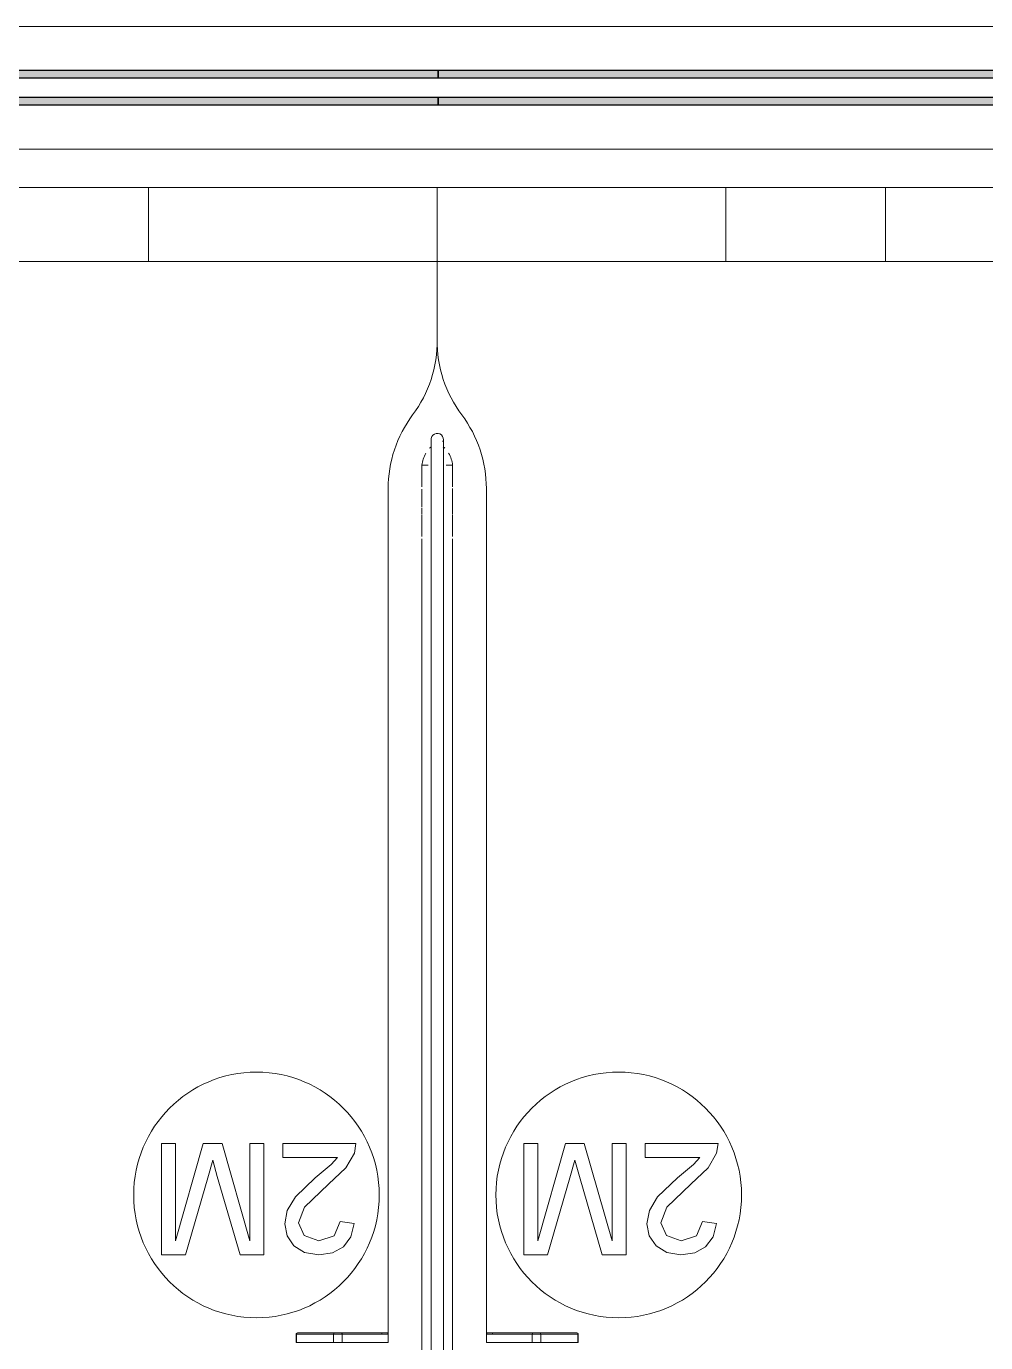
# Model space of a CAD drawing. Header units: millimetres. Extents: x 79795 to 317870, y -36033 to 97293.
# Drawn here: x 199713 to 200495, y 12536 to 13607 of the extents above; entities that cross this region are included whole.
import ezdxf

# ---------------------------------------------------------------- set-up
doc = ezdxf.new("R2010")
doc.units = ezdxf.units.MM
doc.header["$MEASUREMENT"] = 0
for name, color, linetype, lineweight in [('CSM-STL-XX-ZZ-M3-A-XXXX-00001_detached _19_04_21__rvt-1-Level 4$0$A-GLAZ-CURT', 7, 'CONTINUOUS', 9), ('CSM-STL-XX-ZZ-M3-A-XXXX-00001_detached _19_04_21__rvt-1-Level 4$0$A-GLAZ-CWMG', 7, 'CONTINUOUS', 9), ('I-FURN', 8, 'CONTINUOUS', 9)]:
    doc.layers.add(name, color=color, linetype=linetype, lineweight=lineweight)

msp = doc.modelspace()

# ---------------------------------------------------------------- hatches: boundary and pattern name
at = {"layer": 'CSM-STL-XX-ZZ-M3-A-XXXX-00001_detached _19_04_21__rvt-1-Level 4$0$A-GLAZ-CURT'}
h = msp.add_hatch(color=256, dxfattribs=at)
h.paths.add_polyline_path([(199148.8, 13543.3), (200048.8, 13543.3), (200048.8, 13549.3), (199148.8, 13549.3)], flags=0)
h.paths.add_polyline_path([(200048.8, 13565.3), (200048.8, 13571.3), (199148.8, 13571.3), (199148.8, 13565.3), (199665.8, 13565.3)], flags=0)
h = msp.add_hatch(color=256, dxfattribs=at)
h.paths.add_polyline_path([(200048.8, 13543.3), (200948.8, 13543.3), (200948.8, 13549.3), (200048.8, 13549.3)], flags=0)
h.paths.add_polyline_path([(200948.8, 13565.3), (200948.8, 13571.3), (200048.8, 13571.3), (200048.8, 13565.3), (200565.8, 13565.3)], flags=0)

# ---------------------------------------------------------------- linework, layer by layer
at = {"layer": 'CSM-STL-XX-ZZ-M3-A-XXXX-00001_detached _19_04_21__rvt-1-Level 4$0$A-GLAZ-CURT', "lineweight": 30}
for p, q in [((200048.8, 13571.3), (199148.8, 13571.3)), ((200048.8, 13565.3), (200048.8, 13571.3)), ((200948.8, 13571.3), (200048.8, 13571.3)), ((200048.8, 13571.3), (200048.8, 13565.3)), ((199148.8, 13565.3), (200048.8, 13565.3)), ((200048.8, 13565.3), (200948.8, 13565.3)), ((200048.8, 13549.3), (199148.8, 13549.3)), ((200048.8, 13543.3), (200048.8, 13549.3)), ((200948.8, 13549.3), (200048.8, 13549.3)), ((200048.8, 13549.3), (200048.8, 13543.3)), ((199148.8, 13543.3), (200048.8, 13543.3)), ((200048.8, 13543.3), (200948.8, 13543.3))]:
    msp.add_line(p, q, dxfattribs=at)
at = {"layer": 'CSM-STL-XX-ZZ-M3-A-XXXX-00001_detached _19_04_21__rvt-1-Level 4$0$A-GLAZ-CWMG'}
for p, q in [((200048.8, 13607.3), (199148.8, 13607.3)), ((200948.8, 13607.3), (200048.8, 13607.3)), ((200048.8, 13507.3), (199148.8, 13507.3)), ((200948.8, 13507.3), (200048.8, 13507.3))]:
    msp.add_line(p, q, dxfattribs=at)
at = {"layer": 'I-FURN'}
for p, q in [((200048.1, 13476), (199248.1, 13476)), ((199248.1, 13476), (200048.1, 13476)), ((200808.1, 13476), (199288.1, 13476)), ((199682.7, 13476), (199813.1, 13476)), ((199813.1, 13476), (200283.1, 13476)), ((199813.1, 13476), (199813.1, 13416)), ((199813.1, 13476), (199813.1, 13416)), ((200048.1, 13476), (200048.1, 13352.1)), ((200848.1, 13476), (200048.1, 13476)), ((200048.1, 13476), (200848.1, 13476)), ((200048.1, 13352.1), (200048.1, 13476)), ((200048.1, 13352.1), (200048.1, 13476)), ((200048.1, 13476), (200048.1, 13352.1)), ((200283.1, 13476), (200413.1, 13476)), ((200283.1, 13476), (200283.1, 13416)), ((200283.1, 13476), (200283.1, 13416)), ((200413.1, 13476), (200848.1, 13476)), ((200413.1, 13476), (200413.1, 13416)), ((200413.1, 13476), (200413.1, 13416)), ((199288.1, 13416), (200808.1, 13416)), ((199813.1, 13416), (199682.7, 13416)), ((200283.1, 13416), (199813.1, 13416)), ((200413.1, 13416), (200283.1, 13416)), ((200848.1, 13416), (200413.1, 13416)), ((200043.1, 13271), (200043.1, 13270.9)), ((200043.1, 13270.9), (200043.1, 13270.7)), ((200043.1, 13270.7), (200043.1, 13270.4)), ((200043.1, 13270.4), (200043.1, 13269.9)), ((200043.1, 13269.9), (200043.1, 13269.4)), ((200043.1, 13269.4), (200043.1, 13268.7)), ((200043.1, 13268.7), (200043.1, 13267.8)), ((200043.1, 13267.8), (200043.1, 13266.9)), ((200043.1, 13266.9), (200043.1, 13265.8)), ((200053.1, 13270.9), (200053.1, 13271)), ((200053.1, 13271), (200053.1, 13271)), ((200053.1, 13270.6), (200053.1, 13270.9)), ((200053.1, 13270.3), (200053.1, 13270.6)), ((200053.1, 13269.8), (200053.1, 13270.3)), ((200053.1, 13269.2), (200053.1, 13269.8)), ((200053.1, 13268.4), (200053.1, 13269.2)), ((200053.1, 13267.6), (200053.1, 13268.4)), ((200053.1, 13266.6), (200053.1, 13267.6)), ((200053.1, 13265.5), (200053.1, 13266.6)), ((200043.1, 13265.8), (200043.1, 13264.6)), ((200043.1, 13264.6), (200043.1, 13263.3)), ((200043.1, 13263.3), (200043.1, 13261.8)), ((200043.1, 13261.8), (200043.1, 13260.3)), ((200043.1, 13260.3), (200043.1, 13258.6)), ((200043.1, 13258.6), (200043.1, 13256.8)), ((200043.1, 13256.8), (200043.1, 13255)), ((200053.1, 13264.2), (200053.1, 13265.5)), ((200053.1, 13262.9), (200053.1, 13264.2)), ((200053.1, 13261.4), (200053.1, 13262.9)), ((200053.1, 13259.8), (200053.1, 13261.4)), ((200053.1, 13258.1), (200053.1, 13259.8)), ((200053.1, 13256.3), (200053.1, 13258.1)), ((200053.1, 13254.4), (200053.1, 13256.3)), ((200040.8, 13250.1), (200035.6, 13250.1)), ((200035.6, 13232.5), (200035.6, 13250.1)), ((200035.6, 13244.4), (200035.6, 13245.5)), ((200043.1, 13255), (200043.1, 13253)), ((200043.1, 13253), (200043.1, 13250.9)), ((200043.1, 13250.9), (200043.1, 13248.7)), ((200043.1, 13248.7), (200043.1, 13246.4)), ((200043.1, 13246.4), (200043.1, 13244.1)), ((200053.1, 13252.4), (200053.1, 13254.4)), ((200053.1, 13250.3), (200053.1, 13252.4)), ((200053.1, 13248.1), (200053.1, 13250.3)), ((200053.1, 13245.8), (200053.1, 13248.1)), ((200053.1, 13243.4), (200053.1, 13245.8)), ((200060.6, 13250.1), (200055.4, 13250.1)), ((200060.6, 13250.1), (200060.6, 13232.5)), ((200060.6, 13245.5), (200060.6, 13244.4)), ((200043.1, 13244.1), (200043.1, 13241.6)), ((200043.1, 13241.6), (200043.1, 13239.1)), ((200043.1, 13239.1), (200043.1, 13236.5)), ((200043.1, 13236.5), (200043.1, 13233.8)), ((200053.1, 13240.9), (200053.1, 13243.4)), ((200053.1, 13238.4), (200053.1, 13240.9)), ((200053.1, 13235.7), (200053.1, 13238.4)), ((200053.1, 13233), (200053.1, 13235.7)), ((200008.1, 12542.8), (200008.1, 13231)), ((200008.1, 13231), (200008.1, 12542.8)), ((200035.6, 13216.3), (200035.6, 13230.6)), ((200043.1, 13233.8), (200043.1, 13231)), ((200043.1, 13231), (200043.1, 13228.2)), ((200043.1, 13228.2), (200043.1, 13225.3)), ((200043.1, 13225.3), (200043.1, 13222.4)), ((200053.1, 13230.3), (200053.1, 13233)), ((200053.1, 13227.4), (200053.1, 13230.3)), ((200053.1, 13224.5), (200053.1, 13227.4)), ((200053.1, 13221.6), (200053.1, 13224.5)), ((200060.6, 13231.2), (200060.6, 13215.3)), ((200088.1, 13231), (200088.1, 12542.8)), ((200088.1, 12542.8), (200088.1, 13231)), ((200035.6, 13210.6), (200035.6, 13215.4)), ((200043.1, 13222.4), (200043.1, 13219.4)), ((200043.1, 13219.4), (200043.1, 13216.3)), ((200043.1, 13216.3), (200043.1, 13213.3)), ((200043.1, 13213.3), (200043.1, 13210.1)), ((200053.1, 13218.6), (200053.1, 13221.6)), ((200053.1, 13215.5), (200053.1, 13218.6)), ((200053.1, 13212.4), (200053.1, 13215.5)), ((200053.1, 13209.3), (200053.1, 13212.4)), ((200060.6, 13215.4), (200060.6, 13210.6)), ((200035.6, 13192.1), (200035.6, 13209.8)), ((200043.1, 13210.1), (200043.1, 13207)), ((200043.1, 13207), (200043.1, 13203.8)), ((200043.1, 13203.8), (200043.1, 13200.6)), ((200053.1, 13206.1), (200053.1, 13209.3)), ((200053.1, 13203), (200053.1, 13206.1)), ((200053.1, 13199.7), (200053.1, 13203)), ((200060.6, 13209.8), (200060.6, 13192.1)), ((200043.1, 13200.6), (200043.1, 13197.4)), ((200043.1, 13197.4), (200043.1, 13194.2)), ((200043.1, 13194.2), (200043.1, 13190.9)), ((200053.1, 13196.5), (200053.1, 13199.7)), ((200053.1, 13193.3), (200053.1, 13196.5)), ((200053.1, 13190.1), (200053.1, 13193.3)), ((200035.6, 12351.9), (200035.6, 13190.1)), ((200043.1, 13190.9), (200043.1, 13190.1)), ((200043.1, 13190.1), (200043.1, 12351.9)), ((200053.1, 12351.9), (200053.1, 13190.1)), ((200060.6, 13190.1), (200060.6, 12351.9)), ((199834.9, 12697.8), (199823.6, 12697.8)), ((199823.6, 12697.8), (199823.6, 12607.4)), ((199857.6, 12697.8), (199834.9, 12618.7)), ((199834.9, 12618.7), (199834.9, 12697.8)), ((199872.9, 12697.8), (199857.6, 12697.8)), ((199895.6, 12618.7), (199872.9, 12697.8)), ((199906.9, 12697.8), (199895.6, 12697.8)), ((199895.6, 12697.8), (199895.6, 12618.7)), ((199906.9, 12607.4), (199906.9, 12697.8)), ((199981.8, 12697.8), (199922.5, 12697.8)), ((199922.5, 12697.8), (199922.5, 12686.5)), ((199973.7, 12678), (199980.6, 12690)), ((199980.6, 12690), (199981.8, 12697.8)), ((200129.9, 12697.8), (200118.6, 12697.8)), ((200118.6, 12697.8), (200118.6, 12607.4)), ((200152.6, 12697.8), (200129.9, 12618.7)), ((200129.9, 12618.7), (200129.9, 12697.8)), ((200167.9, 12697.8), (200152.6, 12697.8)), ((200190.6, 12618.7), (200167.9, 12697.8)), ((200201.9, 12697.8), (200190.6, 12697.8)), ((200190.6, 12697.8), (200190.6, 12618.7)), ((200201.9, 12607.4), (200201.9, 12697.8)), ((200276.8, 12697.8), (200217.5, 12697.8)), ((200217.5, 12697.8), (200217.5, 12686.5)), ((200268.7, 12678), (200275.6, 12690)), ((200275.6, 12690), (200276.8, 12697.8)), ((199861.2, 12670), (199865.3, 12684.4)), ((199865.3, 12684.4), (199869, 12671.1)), ((199922.5, 12686.5), (199966.9, 12686.5)), ((199961.8, 12680.8), (199948.8, 12669.9)), ((199959.6, 12664.9), (199973.7, 12678)), ((199966.9, 12686.5), (199961.8, 12680.8)), ((200156.2, 12670), (200160.3, 12684.4)), ((200160.3, 12684.4), (200164, 12671.1)), ((200217.5, 12686.5), (200261.9, 12686.5)), ((200256.8, 12680.8), (200243.8, 12669.9)), ((200254.6, 12664.9), (200268.7, 12678)), ((200261.9, 12686.5), (200256.8, 12680.8)), ((199843, 12607.4), (199861.2, 12670)), ((199869, 12671.1), (199887.5, 12607.4)), ((199948.8, 12669.9), (199932.6, 12654.4)), ((200138, 12607.4), (200156.2, 12670)), ((200164, 12671.1), (200182.5, 12607.4)), ((200243.8, 12669.9), (200227.6, 12654.4)), ((199940.1, 12646.1), (199959.6, 12664.9)), ((200235.1, 12646.1), (200254.6, 12664.9)), ((199932.6, 12654.4), (199925.9, 12643.3)), ((199935.2, 12633.3), (199940.1, 12646.1)), ((200227.6, 12654.4), (200220.9, 12643.3)), ((200230.2, 12633.3), (200235.1, 12646.1)), ((199925.9, 12643.3), (199923.9, 12632.6)), ((199969.1, 12634.3), (199964.3, 12622.8)), ((199980.4, 12632.8), (199969.1, 12634.3)), ((200220.9, 12643.3), (200218.9, 12632.6)), ((200264.1, 12634.3), (200259.3, 12622.8)), ((200275.4, 12632.8), (200264.1, 12634.3)), ((199923.9, 12632.6), (199925.8, 12622.8)), ((199939.8, 12622.9), (199935.2, 12633.3)), ((199977.7, 12621.9), (199980.4, 12632.8)), ((200218.9, 12632.6), (200220.8, 12622.8)), ((200234.8, 12622.9), (200230.2, 12633.3)), ((200272.7, 12621.9), (200275.4, 12632.8)), ((199925.8, 12622.8), (199931.3, 12614.7)), ((199931.3, 12614.7), (199940.1, 12609.2)), ((199951.8, 12618.7), (199939.8, 12622.9)), ((199964.3, 12622.8), (199951.8, 12618.7)), ((199962.9, 12609), (199971.7, 12613.9)), ((199971.7, 12613.9), (199977.7, 12621.9)), ((200220.8, 12622.8), (200226.3, 12614.7)), ((200226.3, 12614.7), (200235.1, 12609.2)), ((200246.8, 12618.7), (200234.8, 12622.9)), ((200259.3, 12622.8), (200246.8, 12618.7)), ((200257.9, 12609), (200266.7, 12613.9)), ((200266.7, 12613.9), (200272.7, 12621.9)), ((199823.6, 12607.4), (199843, 12607.4)), ((199887.5, 12607.4), (199906.9, 12607.4)), ((199940.1, 12609.2), (199951.6, 12607.4)), ((199951.6, 12607.4), (199962.9, 12609)), ((200118.6, 12607.4), (200138, 12607.4)), ((200182.5, 12607.4), (200201.9, 12607.4)), ((200235.1, 12609.2), (200246.6, 12607.4)), ((200246.6, 12607.4), (200257.9, 12609)), ((199933.3, 12542.8), (199933.3, 12535.8)), ((199933.3, 12542.8), (199933.4, 12542.8)), ((199933.3, 12542.8), (199933.3, 12535.8)), ((199933.3, 12535.8), (199933.3, 12542.8)), ((199933.4, 12542.8), (199963.7, 12542.8)), ((199933.4, 12542.8), (199933.4, 12535.8)), ((199933.6, 12543.5), (199933.6, 12543.6)), ((199964.5, 12543.8), (199934.3, 12543.8)), ((199964.5, 12543.8), (199934.3, 12543.8)), ((199963.7, 12542.8), (199970.6, 12542.8)), ((199963.7, 12542.8), (199963.7, 12535.8)), ((199964.5, 12543.8), (200003.1, 12543.8)), ((199970.1, 12543.8), (199964.5, 12543.8)), ((200007.1, 12543.8), (199970.1, 12543.8)), ((199970.6, 12542.8), (200008.1, 12542.8)), ((199970.6, 12542.8), (199970.6, 12535.8)), ((200003.1, 12543.8), (200003.1, 12542.8)), ((200003.1, 12543.8), (200007.1, 12543.8)), ((200008.1, 12535.8), (200008.1, 12542.8)), ((200008.1, 12542.8), (200008.1, 12535.8)), ((200088.1, 12542.8), (200088.1, 12535.8)), ((200088.1, 12542.8), (200125.5, 12542.8)), ((200088.1, 12542.8), (200088.1, 12535.8)), ((200089.1, 12543.8), (200089.1, 12543.8)), ((200126.1, 12543.8), (200089.1, 12543.8)), ((200089.1, 12543.8), (200093.1, 12543.8)), ((200093.1, 12542.8), (200093.1, 12543.8)), ((200093.1, 12543.8), (200131.6, 12543.8)), ((200125.5, 12542.8), (200132.5, 12542.8)), ((200125.5, 12542.8), (200125.5, 12535.8)), ((200131.6, 12543.8), (200126.1, 12543.8)), ((200161.9, 12543.8), (200131.6, 12543.8)), ((200161.9, 12543.8), (200131.6, 12543.8)), ((200132.5, 12542.8), (200162.7, 12542.8)), ((200132.5, 12542.8), (200132.5, 12535.8)), ((200162.6, 12543.6), (200162.6, 12543.5)), ((200162.7, 12542.8), (200162.9, 12542.8)), ((200162.7, 12542.8), (200162.7, 12535.8)), ((200162.9, 12535.8), (200162.9, 12542.8)), ((200162.9, 12535.8), (200162.9, 12542.8)), ((200162.9, 12535.8), (200162.9, 12542.8)), ((199933.3, 12535.8), (199933.4, 12535.8)), ((199933.4, 12535.8), (199963.7, 12535.8)), ((199963.7, 12535.8), (199970.6, 12535.8)), ((199970.6, 12535.8), (200008.1, 12535.8)), ((200088.1, 12535.8), (200125.5, 12535.8)), ((200125.5, 12535.8), (200132.5, 12535.8)), ((200132.5, 12535.8), (200162.7, 12535.8)), ((200162.7, 12535.8), (200162.9, 12535.8))]:
    msp.add_line(p, q, dxfattribs=at)
at = {"layer": 'I-FURN', "flags": 128}
for points in [[(199933.3, 12542.8), (199933.3, 12542.8), (199933.3, 12542.9), (199933.3, 12542.9), (199933.3, 12543), (199933.3, 12543), (199933.3, 12543), (199933.3, 12543.1), (199933.3, 12543.1), (199933.3, 12543.1), (199933.3, 12543.2), (199933.3, 12543.2), (199933.4, 12543.3), (199933.4, 12543.3)], [(199970.1, 12543.8), (199969.9, 12543.8), (199969.8, 12543.8), (199969.7, 12543.8), (199969.5, 12543.8), (199969.4, 12543.8), (199969.2, 12543.8), (199969.1, 12543.8), (199968.9, 12543.8), (199968.8, 12543.8), (199968.6, 12543.8), (199968.4, 12543.8), (199968.3, 12543.8), (199968.1, 12543.8), (199968, 12543.8), (199967.8, 12543.8), (199967.6, 12543.8), (199967.5, 12543.8), (199967.3, 12543.8), (199967.2, 12543.8), (199967, 12543.8), (199966.9, 12543.8), (199966.7, 12543.8), (199966.6, 12543.8), (199966.4, 12543.8), (199966.3, 12543.8), (199966.1, 12543.8), (199966, 12543.8), (199965.8, 12543.8), (199965.7, 12543.8), (199965.6, 12543.8), (199965.4, 12543.8), (199965.3, 12543.8), (199965.2, 12543.8), (199965.1, 12543.8), (199964.9, 12543.8), (199964.8, 12543.8), (199964.7, 12543.8), (199964.6, 12543.8), (199964.5, 12543.8)], [(200007.1, 12543.8), (200006.8, 12543.8), (200006.4, 12543.8), (200005.9, 12543.8), (200005.2, 12543.8), (200004.4, 12543.8), (200003.4, 12543.8), (200002.3, 12543.8), (200001.1, 12543.8), (199999.8, 12543.8), (199998.3, 12543.8), (199996.7, 12543.8), (199995, 12543.8), (199993.2, 12543.8), (199991.3, 12543.8), (199989.2, 12543.8), (199987.1, 12543.8), (199984.8, 12543.8), (199982.5, 12543.8), (199980, 12543.8), (199977.5, 12543.8), (199974.8, 12543.8), (199972.1, 12543.8), (199970.1, 12543.8)], [(200003.1, 12543.8), (200003.3, 12543.8), (200003.4, 12543.8), (200003.6, 12543.8), (200003.7, 12543.8), (200003.9, 12543.8), (200004.1, 12543.8), (200004.2, 12543.8), (200004.4, 12543.8), (200004.5, 12543.8), (200004.7, 12543.8), (200004.8, 12543.8), (200004.9, 12543.8), (200005.1, 12543.8), (200005.2, 12543.8), (200005.4, 12543.8), (200005.5, 12543.8), (200005.6, 12543.8), (200005.7, 12543.8), (200005.9, 12543.8), (200006, 12543.8), (200006.1, 12543.8), (200006.2, 12543.8), (200006.3, 12543.8), (200006.4, 12543.8), (200006.5, 12543.8), (200006.5, 12543.8), (200006.6, 12543.8), (200006.7, 12543.8), (200006.8, 12543.8), (200006.8, 12543.8), (200006.9, 12543.8), (200006.9, 12543.8), (200007, 12543.8), (200007, 12543.8), (200007, 12543.8), (200007.1, 12543.8), (200007.1, 12543.8), (200007.1, 12543.8), (200007.1, 12543.8)], [(200007.1, 12543.8), (200007.1, 12543.8), (200007.2, 12543.8), (200007.2, 12543.8), (200007.3, 12543.8), (200007.3, 12543.8), (200007.3, 12543.8), (200007.4, 12543.8), (200007.4, 12543.7), (200007.5, 12543.7), (200007.5, 12543.7), (200007.5, 12543.7), (200007.6, 12543.7), (200007.6, 12543.7), (200007.6, 12543.6), (200007.7, 12543.6), (200007.7, 12543.6), (200007.7, 12543.6), (200007.8, 12543.5), (200007.8, 12543.5), (200007.8, 12543.5), (200007.8, 12543.5), (200007.9, 12543.4), (200007.9, 12543.4), (200007.9, 12543.4), (200007.9, 12543.3), (200008, 12543.3), (200008, 12543.3), (200008, 12543.2), (200008, 12543.2), (200008, 12543.2), (200008, 12543.1), (200008.1, 12543.1), (200008.1, 12543), (200008.1, 12543), (200008.1, 12543), (200008.1, 12542.9), (200008.1, 12542.9), (200008.1, 12542.8), (200008.1, 12542.8), (200008.1, 12542.8)], [(200007.1, 12543.8), (200007.1, 12543.8), (200007.1, 12543.8)], [(200088.1, 12542.8), (200088.1, 12542.8), (200088.1, 12542.9), (200088.1, 12542.9), (200088.1, 12543), (200088.1, 12543), (200088.1, 12543), (200088.1, 12543.1), (200088.1, 12543.1), (200088.1, 12543.1), (200088.2, 12543.2), (200088.2, 12543.2), (200088.2, 12543.3), (200088.2, 12543.3), (200088.2, 12543.3), (200088.3, 12543.4), (200088.3, 12543.4), (200088.3, 12543.4), (200088.3, 12543.5), (200088.4, 12543.5), (200088.4, 12543.5), (200088.4, 12543.5), (200088.4, 12543.6), (200088.5, 12543.6), (200088.5, 12543.6), (200088.5, 12543.6), (200088.6, 12543.7), (200088.6, 12543.7), (200088.6, 12543.7), (200088.7, 12543.7), (200088.7, 12543.7), (200088.8, 12543.7), (200088.8, 12543.8), (200088.8, 12543.8), (200088.9, 12543.8), (200088.9, 12543.8), (200089, 12543.8), (200089, 12543.8), (200089, 12543.8), (200089.1, 12543.8), (200089.1, 12543.8)], [(200126.1, 12543.8), (200123.3, 12543.8), (200120.6, 12543.8), (200118, 12543.8), (200115.5, 12543.8), (200113.1, 12543.8), (200110.7, 12543.8), (200108.5, 12543.8), (200106.4, 12543.8), (200104.4, 12543.8), (200102.5, 12543.8), (200100.7, 12543.8), (200099, 12543.8), (200097.5, 12543.8), (200096, 12543.8), (200094.7, 12543.8), (200093.6, 12543.8), (200092.5, 12543.8), (200091.6, 12543.8), (200090.8, 12543.8), (200090.2, 12543.8), (200089.7, 12543.8), (200089.3, 12543.8), (200089.1, 12543.8)], [(200089.1, 12543.8), (200089.1, 12543.8), (200089.1, 12543.8), (200089.1, 12543.8), (200089.1, 12543.8), (200089.2, 12543.8), (200089.2, 12543.8), (200089.2, 12543.8), (200089.3, 12543.8), (200089.3, 12543.8), (200089.4, 12543.8), (200089.5, 12543.8), (200089.5, 12543.8), (200089.6, 12543.8), (200089.7, 12543.8), (200089.8, 12543.8), (200089.9, 12543.8), (200090, 12543.8), (200090.1, 12543.8), (200090.2, 12543.8), (200090.3, 12543.8), (200090.4, 12543.8), (200090.5, 12543.8), (200090.7, 12543.8), (200090.8, 12543.8), (200090.9, 12543.8), (200091.1, 12543.8), (200091.2, 12543.8), (200091.3, 12543.8), (200091.5, 12543.8), (200091.6, 12543.8), (200091.8, 12543.8), (200091.9, 12543.8), (200092.1, 12543.8), (200092.2, 12543.8), (200092.4, 12543.8), (200092.6, 12543.8), (200092.7, 12543.8), (200092.9, 12543.8), (200093, 12543.8), (200093.1, 12543.8)], [(200131.6, 12543.8), (200131.6, 12543.8), (200131.5, 12543.8), (200131.3, 12543.8), (200131.2, 12543.8), (200131.1, 12543.8), (200131, 12543.8), (200130.9, 12543.8), (200130.8, 12543.8), (200130.6, 12543.8), (200130.5, 12543.8), (200130.4, 12543.8), (200130.2, 12543.8), (200130.1, 12543.8), (200129.9, 12543.8), (200129.8, 12543.8), (200129.6, 12543.8), (200129.5, 12543.8), (200129.3, 12543.8), (200129.2, 12543.8), (200129, 12543.8), (200128.8, 12543.8), (200128.7, 12543.8), (200128.5, 12543.8), (200128.4, 12543.8), (200128.2, 12543.8), (200128.1, 12543.8), (200127.9, 12543.8), (200127.7, 12543.8), (200127.6, 12543.8), (200127.4, 12543.8), (200127.3, 12543.8), (200127.1, 12543.8), (200127, 12543.8), (200126.8, 12543.8), (200126.7, 12543.8), (200126.5, 12543.8), (200126.4, 12543.8), (200126.2, 12543.8), (200126.1, 12543.8)], [(200162.8, 12543.3), (200162.8, 12543.3), (200162.8, 12543.2), (200162.8, 12543.2), (200162.9, 12543.2), (200162.9, 12543.1), (200162.9, 12543.1), (200162.9, 12543), (200162.9, 12543), (200162.9, 12543), (200162.9, 12542.9), (200162.9, 12542.9), (200162.9, 12542.8), (200162.9, 12542.8), (200162.9, 12542.8)]]:
    msp.add_lwpolyline(points, dxfattribs=at)
at = {"layer": 'I-FURN'}
for centre, radius, start, end in [((199948.1, 13351), 100, 323.1301, 0.6256), ((199948.1, 13351), 100, 323.1301, 0.6256), ((200148.1, 13351), 100, 179.3744, 216.8699), ((200148.1, 13351), 100, 179.3744, 216.8699), ((200108.1, 13231), 100, 143.1301, 180), ((200108.1, 13231), 100, 143.1301, 180), ((199988.1, 13231), 100, 0, 36.8699), ((199988.1, 13231), 100, 0, 36.8699), ((200048.1, 13271), 5, 338.1748, 186.9152), ((200059.1, 13247.7), 23.6, 149.1436, 174.3336), ((200048.1, 13258.1), 8.51, 125.5405, 136.5486), ((200048.1, 13258.1), 8.51, 43.4514, 54.4595), ((200037.1, 13247.7), 23.6, 5.6664, 30.8564), ((199900.9, 12656), 100, 0, 180), ((200195.9, 12656), 100, 0, 180), ((199900.9, 12656), 100, 180, 0), ((200195.9, 12656), 100, 180, 0)]:
    msp.add_arc(centre, radius, start, end, dxfattribs=at)
for centre, major_axis, ratio, start_param, end_param in [((199934.3, 12542.8), (0, 1), 0.819152, 0, 1.570796), ((199964.5, 12542.8), (0, -1), 0.819152, 3.141593, 4.712389), ((199970.1, 12542.8), (0, -1), 0.56467, 1.570796, 3.141593), ((200007.1, 12542.8), (0, -1), 0.998113, 1.570796, 3.141593), ((200089.1, 12542.8), (0, 1), 0.998113, 0, 1.570796), ((200126.1, 12542.8), (0, 1), 0.56467, 0, 1.570796), ((200131.6, 12542.8), (0, 1), 0.819152, 4.712389, 6.283185), ((200161.9, 12542.8), (0, 1), 0.819152, 4.712389, 6.283185)]:
    msp.add_ellipse(centre, major_axis=major_axis, ratio=ratio, start_param=start_param, end_param=end_param, dxfattribs=at)

doc.saveas('drawing.dxf')
